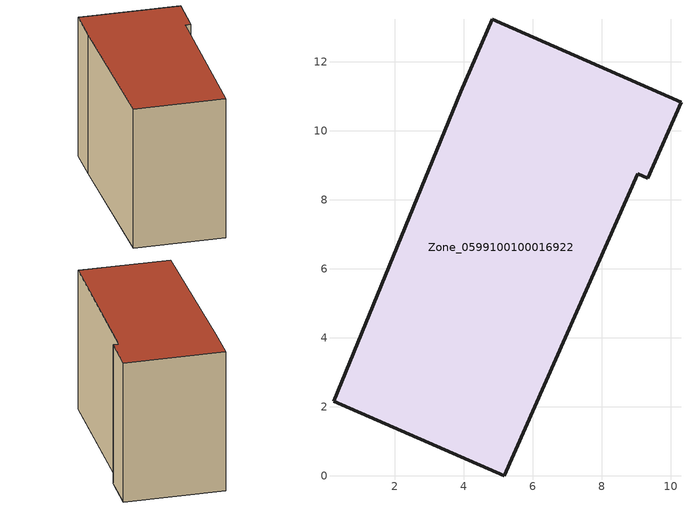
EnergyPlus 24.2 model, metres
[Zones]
Zone_0599100100016922
 floor ground (C_G): 0.23,2.17 3.92,11.13 4.83,13.24 10.3,10.83 9.33,8.63 9.04,8.76 5.17,0 z0
 wall outside (C_F): 9.33,8.63 10.3,10.83 4.83,13.24 3.92,11.13 0.23,2.17 5.17,0 9.04,8.76 9.33,8.63 z0:8.78
 roof outside (C_R): 3.92,11.13 0.23,2.17 5.17,0 9.04,8.76 9.33,8.63 10.3,10.83 4.83,13.24 z8.78
[BUILDING]
Pand.0599100100016922: North Axis=0; Terrain=City; Loads Convergence Tolerance Value=0.04; Temperature Convergence Tolerance Value=0.4; Solar Distribution=FullExterior; Maximum Number of Warmup Days=25; Minimum Number of Warmup Days=1
[Site:Location]
Rotterdam.The.Hague.AP_ZH_NLD Design_Conditions: Latitude=51.96; Longitude=4.45; Time Zone=1; Elevation=-4.5
[SITE:GROUNDTEMPERATURE:BUILDINGSURFACE]
18, 18, 18, 18, 18, 18, 18, 18, 18, 18, 18, 18
[MATERIAL] Thermal Absorptance=0.9; Solar Absorptance=0.7; Visible Absorptance=0.7
Name | Roughness | Thickness | Conductivity | Density | Specific Heat
G.TC.2015-2018 | MediumSmooth | 0.15 | 0.0428571 | 540 | 1210
F.TC.2015-2018 | Rough | 0.3 | 0.0666667 | 1920 | 840
R.TC.2015-2018 | MediumRough | 0.2 | 0.0333333 | 1500 | 1000
[CONSTRUCTION]
C_G: G.TC.2015-2018
C_F: F.TC.2015-2018
C_R: R.TC.2015-2018
[ZONE]
Zone_0599100100016922: Type=1; Multiplier=1; Ceiling Height=Autocalculate; Volume=Autocalculate; Floor Area=autocalculate; Part of Total Floor Area=Yes
[ZONEINFILTRATION:DESIGNFLOWRATE]
Infil_Zone_0599100100016922: Zone or ZoneList or Space or SpaceList=Zone_0599100100016922; Schedule=AlwaysOn; Design Flow Rate Calculation Method=Flow/Area; Flow Rate per Floor Area=0.0015; Constant Term Coefficient=1; Temperature Term Coefficient=0; Velocity Term Coefficient=0; Velocity Squared Term Coefficient=0
[HVACTEMPLATE:ZONE:IDEALLOADSAIRSYSTEM]
Zone_0599100100016922: Maximum Heating Supply Air Temperature=50; Minimum Cooling Supply Air Temperature=13; Maximum Heating Supply Air Humidity Ratio=0.0156; Minimum Cooling Supply Air Humidity Ratio=0.0077; Heating Limit=NoLimit; Cooling Limit=NoLimit; Dehumidification Control Type=ConstantSensibleHeatRatio; Cooling Sensible Heat Ratio=0.7; Dehumidification Setpoint=60; Humidification Control Type=None; Humidification Setpoint=30; Outdoor Air Method=None; Outdoor Air Flow Rate per Person=0.00944; Outdoor Air Flow Rate per Zone Floor Area=0; Outdoor Air Flow Rate per Zone=0; Demand Controlled Ventilation Type=None; Outdoor Air Economizer Type=NoEconomizer; Heat Recovery Type=None; Sensible Heat Recovery Effectiveness=0.7; Latent Heat Recovery Effectiveness=0.65
[ZONECONTROL:THERMOSTAT]
ThermostatControl_Zone_0599100100016922: Zone or ZoneList=Zone_0599100100016922; Control Type Schedule=DualSetpointControlType; Control 1=Thermostat_Zone_0599100100016922; Temperature Difference Between Cutout And Setpoint=0
[THERMOSTATSETPOINT:DUALSETPOINT]
Thermostat_Zone_0599100100016922: Heating Setpoint Temperature Schedule=HeatingSetpoint_Zone_0599100100016922; Cooling Setpoint Temperature Schedule=CoolingSetpoint_Zone_0599100100016922
[SCHEDULE:COMPACT]
HeatingSetpoint_Zone_0599100100016922: Through: 12/31, For: AllDays, Until: 24:00, 21
CoolingSetpoint_Zone_0599100100016922: Through: 12/31, For: AllDays, Until: 24:00, 24
DualSetpointControlType: Through: 12/31, For: AllDays, Until: 24:00, 4
AlwaysOn: Through: 12/31, For: AllDays, Until: 24:00, 1
